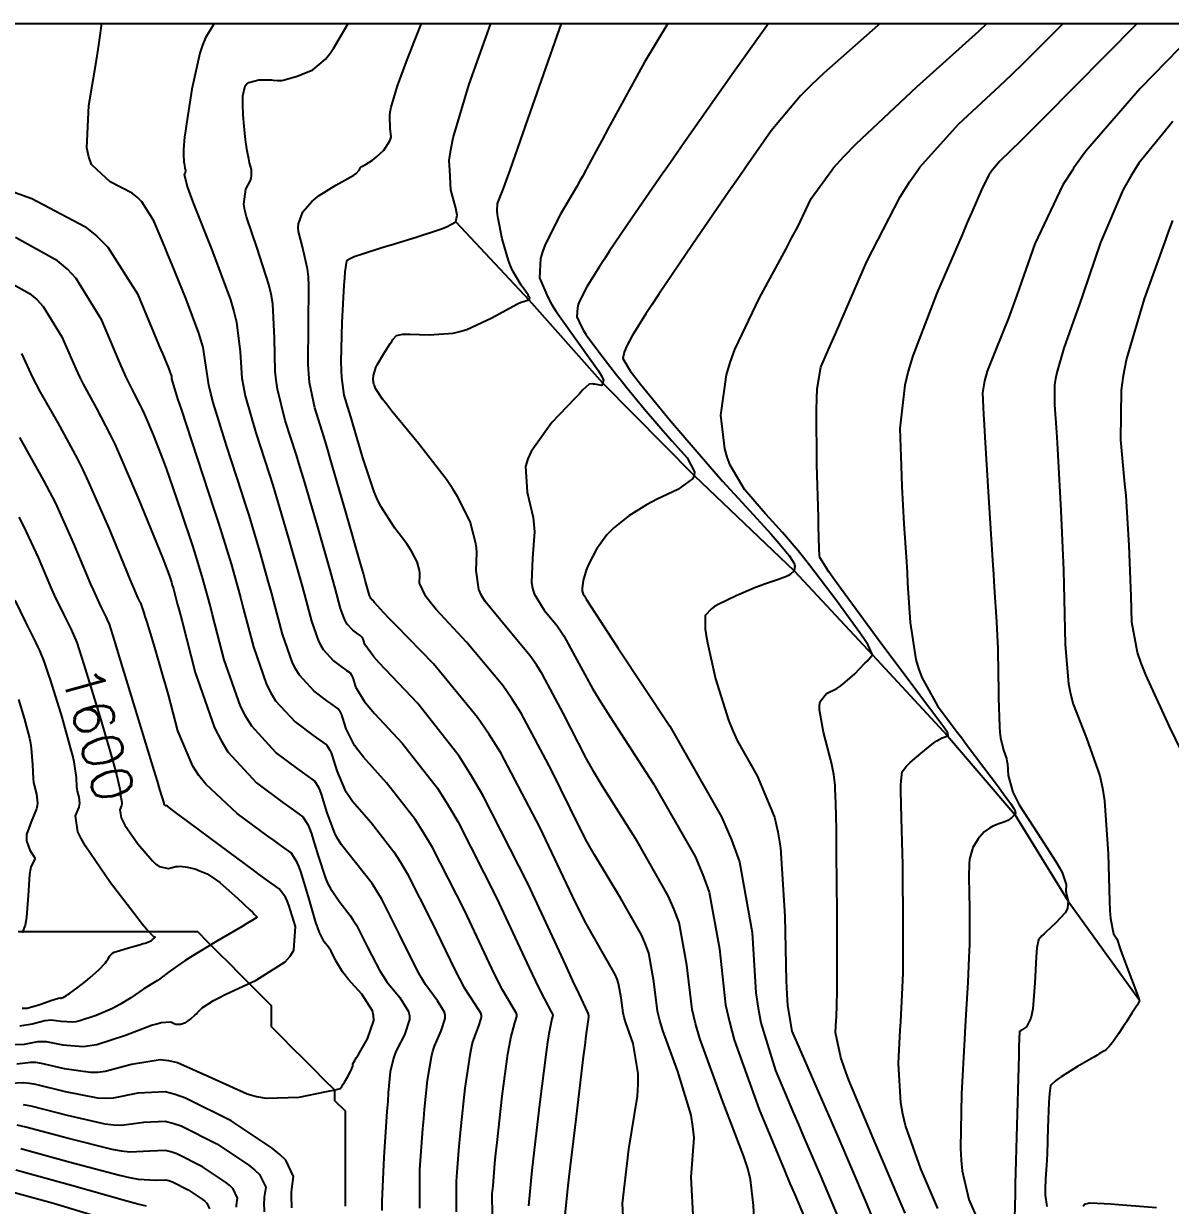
# Model space of a CAD drawing. Header units: metres. Extents: x 837117 to 838479, y 1189012 to 1191015.
# Drawn here: x 837686.6 to 837795.2, y 1190901.9 to 1191013.9 of the extents above; entities that cross this region are included whole.
import ezdxf

# ---------------------------------------------------------------- set-up
doc = ezdxf.new("R2010")
doc.units = ezdxf.units.M
doc.header["$LTSCALE"] = 0.3
for name, color, linetype in [('COTAS 10', 1, 'Continuous'), ('COTAS INT', 252, 'Continuous'), ('DRENAJE', 5, 'Continuous'), ('MARCO IMP', 130, 'Continuous')]:
    doc.layers.add(name, color=color, linetype=linetype)
doc.styles.get("Standard").update_dxf_attribs({"font": 'simplex.shx'})

msp = doc.modelspace()

# ---------------------------------------------------------------- linework, layer by layer
at = {"layer": 'COTAS 10'}
for points in [[(837750.04, 1190900.44), (837749.8, 1190904.61), (837750.08, 1190908.34), (837749.98, 1190909.41), (837749.8, 1190910.5), (837748.54, 1190914.61), (837747.12, 1190918.49), (837746.85, 1190919.44), (837746.63, 1190920.33), (837746.28, 1190923.14), (837745.8, 1190925.84), (837745.49, 1190926.67), (837745.11, 1190927.55), (837743.14, 1190931.01), (837740.64, 1190935.13), (837739.93, 1190936.41), (837739.21, 1190937.76), (837736.57, 1190943.16), (837733.7, 1190948.55), (837732.84, 1190949.9), (837731.96, 1190951.18), (837728.53, 1190955.29), (837725.65, 1190958.39), (837725.11, 1190959.04), (837724.68, 1190959.61), (837724.07, 1190960.89), (837724.1, 1190961.62), (837724.08, 1190961.84), (837724.05, 1190962.06), (837723.83, 1190962.9), (837723.32, 1190963.92), (837723.1, 1190964.25), (837722.86, 1190964.61), (837721.72, 1190966.08), (837720.43, 1190968.09), (837720.1, 1190968.78), (837719.78, 1190969.54), (837718.68, 1190972.76), (837717.78, 1190975.86), (837717.58, 1190976.54), (837717.4, 1190977.15), (837716.92, 1190978.68), (837716.69, 1190980.36), (837716.66, 1190981.06), (837716.65, 1190981.86), (837716.75, 1190985.56), (837716.94, 1190989.11), (837716.99, 1190989.8), (837717.03, 1190990.37), (837717.18, 1190991.4), (837717.51, 1190991.64), (837717.67, 1190991.72), (837717.87, 1190991.8), (837718.84, 1190992.14), (837720.31, 1190992.6), (837720.82, 1190992.76), (837721.37, 1190992.93), (837723.74, 1190993.66), (837725.95, 1190994.38), (837726.39, 1190994.54), (837726.76, 1190994.69), (837727.52, 1190995.09), (837727.62, 1190995.74), (837727.58, 1190996.05), (837727.51, 1190996.4), (837727.03, 1190998.12), (837726.93, 1191000), (837726.88, 1191000.9), (837727.03, 1191001.93), (837727.25, 1191003.06), (837728.74, 1191008.05), (837730.5, 1191013.01), (837730.82, 1191013.87)], [(837770.07, 1190901.21), (837769.51, 1190902.54), (837767.04, 1190908.3), (837764.76, 1190913.79), (837764.33, 1190914.95), (837763.99, 1190915.96), (837763.49, 1190918.3), (837763.55, 1190919.48), (837763.57, 1190919.75), (837763.58, 1190920), (837763.62, 1190920.7), (837763.64, 1190922.42), (837763.65, 1190923.31), (837763.65, 1190924.38), (837763.63, 1190929.72), (837763.59, 1190935.27), (837763.58, 1190936.46), (837763.57, 1190937.51), (837763.52, 1190940.04), (837763.45, 1190941.4), (837763.44, 1190941.71), (837763.42, 1190941.99), (837763.34, 1190942.74), (837763.14, 1190943.7), (837763.04, 1190944.1), (837762.92, 1190944.57), (837762.34, 1190946.75), (837761.96, 1190948.88), (837761.96, 1190949.32), (837762.02, 1190949.68), (837762.62, 1190950.43), (837763.6, 1190950.89), (837763.88, 1190951.08), (837764.18, 1190951.3), (837765.3, 1190952.3), (837766.27, 1190953.29), (837766.47, 1190953.5), (837766.64, 1190953.68), (837766.99, 1190954.1), (837766.55, 1190955.05), (837766.22, 1190955.55), (837765.8, 1190956.17), (837763.54, 1190959.27), (837761.03, 1190962.57), (837760.45, 1190963.3), (837759.93, 1190963.95), (837758.47, 1190965.66), (837757.23, 1190967.02), (837756.85, 1190967.45), (837756.45, 1190967.91), (837754.87, 1190969.76), (837753.49, 1190972.06), (837753.22, 1190972.8), (837753, 1190973.59), (837752.62, 1190976.78), (837753.14, 1190980.6), (837753.49, 1190981.78), (837753.93, 1190983.02), (837756.27, 1190987.91), (837758.8, 1190992.53), (837759.36, 1190993.6), (837759.87, 1190994.57), (837761.18, 1190997.3), (837763.13, 1191000), (837763.28, 1191000.21), (837764.28, 1191001.29), (837765.45, 1191002.5), (837771.18, 1191007.88), (837777.06, 1191013.17), (837777.82, 1191013.87)], [(837682.71, 1190998.96), (837687.33, 1190997.3), (837692.36, 1190994.67), (837693.5, 1190993.74), (837694.53, 1190992.71), (837697.33, 1190988.29), (837699.06, 1190984.16), (837699.41, 1190983.33), (837699.7, 1190982.62), (837700.3, 1190981.19), (837700.48, 1190980.7), (837700.52, 1190980.58), (837700.55, 1190980.49), (837700.58, 1190980.23), (837700.95, 1190978.97), (837701.18, 1190978.24), (837701.47, 1190977.34), (837703, 1190972.72), (837704.65, 1190967.71), (837705.02, 1190966.57), (837705.34, 1190965.54), (837706.21, 1190962.72), (837706.9, 1190960.21), (837707.12, 1190959.39), (837707.36, 1190958.5), (837708.32, 1190954.83), (837709.57, 1190951.28), (837709.98, 1190950.48), (837710.42, 1190949.74), (837712.27, 1190947.74), (837713.97, 1190946.49), (837714.32, 1190946.23), (837714.61, 1190946.01), (837715.25, 1190945.55), (837715.58, 1190945.06), (837715.68, 1190944.81), (837715.79, 1190944.52), (837716.22, 1190943.1), (837717, 1190941.31), (837717.33, 1190940.78), (837717.71, 1190940.24), (837719.47, 1190938.19), (837721.63, 1190935.44), (837722.25, 1190934.46), (837722.89, 1190933.38), (837725.27, 1190928.71), (837727.38, 1190924.3), (837727.85, 1190923.39), (837728.27, 1190922.62), (837729.35, 1190920.97), (837729.85, 1190920.18), (837729.9, 1190919.96), (837729.91, 1190919.72), (837729.62, 1190918.85), (837729.1, 1190917.42), (837728.96, 1190916.83), (837728.83, 1190916.16), (837728.37, 1190913.05), (837727.98, 1190909.47), (837727.88, 1190908.5), (837727.8, 1190907.55), (837727.6, 1190905.08), (837727.54, 1190904.19), (837727.54, 1190901.32)], [(837797.36, 1190942.7), (837795.12, 1190947.31), (837792.88, 1190952.18), (837792.45, 1190953.29), (837792.1, 1190954.31), (837791.55, 1190957.17), (837791.5, 1190959.64), (837791.48, 1190960.41), (837791.45, 1190961.22), (837791.31, 1190964.45), (837791.09, 1190968.11), (837791.01, 1190969.18), (837790.91, 1190970.27), (837790.51, 1190974.45), (837790.58, 1190979.14), (837790.78, 1190980.56), (837791.07, 1190982.04), (837792.77, 1190987.8), (837794.67, 1190993.05), (837795.08, 1190994.21), (837795.45, 1190995.22)], [(837686.09, 1190967.13), (837686.57, 1190966.2), (837687.93, 1190963.29), (837688.94, 1190960.9), (837689.2, 1190960.31), (837689.46, 1190959.74), (837690.32, 1190957.95), (837690.8, 1190956.98), (837691.01, 1190956.55), (837691.15, 1190956.25), (837691.28, 1190955.97), (837691.59, 1190955.25), (837692.04, 1190953.86), (837692.25, 1190953.17), (837692.51, 1190952.35), (837693.76, 1190948.25), (837694.98, 1190944.15), (837695.21, 1190943.32), (837695.4, 1190942.63), (837695.7, 1190941.25), (837695.72, 1190940.8), (837695.74, 1190940.7), (837695.75, 1190940.59), (837695.83, 1190940.3), (837695.86, 1190940.02), (837695.85, 1190939.93), (837695.83, 1190939.82), (837695.66, 1190939.41), (837695.78, 1190938.64), (837695.94, 1190938.32), (837696.15, 1190937.94), (837697.36, 1190936.18), (837698.75, 1190934.56), (837699.08, 1190934.27), (837699.39, 1190934.05), (837700.27, 1190933.85), (837700.99, 1190934.03), (837701.18, 1190934.05), (837701.38, 1190934.06), (837702.07, 1190933.99), (837702.77, 1190933.81), (837702.97, 1190933.74), (837703.17, 1190933.66), (837703.93, 1190933.33), (837704.84, 1190932.75), (837705.14, 1190932.52), (837705.46, 1190932.25), (837706.81, 1190931.05), (837708, 1190929.92), (837708.23, 1190929.7), (837708.41, 1190929.53), (837708.69, 1190929.25), (837708.67, 1190929.24), (837708.67, 1190929.23), (837708.66, 1190929.23), (837708.65, 1190929.21), (837708.07, 1190928.85), (837707.7, 1190928.63), (837707.25, 1190928.36), (837704.87, 1190926.95), (837702.37, 1190925.44), (837701.83, 1190925.1), (837701.36, 1190924.8), (837700.25, 1190924), (837699.6, 1190923.49), (837699.42, 1190923.36), (837699.24, 1190923.24), (837698.61, 1190922.85), (837697.94, 1190922.45), (837697.74, 1190922.32), (837697.53, 1190922.18), (837696.71, 1190921.61), (837695.67, 1190920.97), (837695.33, 1190920.78), (837694.96, 1190920.6), (837693.42, 1190919.92), (837691.88, 1190919.42), (837691.51, 1190919.34), (837691.17, 1190919.3), (837690.12, 1190919.36), (837689.16, 1190919.48), (837688.87, 1190919.46), (837688.56, 1190919.42), (837687.36, 1190919.09), (837686.19, 1190918.91)], [(837706.72, 1190901.77), (837706.73, 1190901.95), (837706.83, 1190902.63), (837706.41, 1190903.5), (837706.09, 1190903.81), (837705.69, 1190904.14), (837703.51, 1190905.59), (837701.07, 1190906.81), (837700.51, 1190907.01), (837699.99, 1190907.14), (837698.51, 1190907.08), (837696.62, 1190906.97), (837695.84, 1190907.07), (837694.95, 1190907.23), (837690.81, 1190908.26), (837686.77, 1190909.34), (837685.94, 1190909.53)], [(837786.94, 1190901.88), (837787, 1190901.97), (837787.09, 1190902.04), (837787.58, 1190902.18), (837788.94, 1190902.13), (837789.57, 1190902.09), (837790.31, 1190902.03), (837793.9, 1190901.74)]]:
    msp.add_lwpolyline(points, dxfattribs=at)
at = {"layer": 'COTAS INT'}
for points in [[(837730.97, 1190900.96), (837730.96, 1190903.04), (837731.03, 1190903.8), (837731.2, 1190905.91), (837731.3, 1190906.87), (837731.41, 1190907.91), (837731.91, 1190912.28), (837732.45, 1190916.3), (837732.58, 1190917.12), (837732.71, 1190917.81), (837733.11, 1190919.24), (837733.3, 1190919.82), (837733.29, 1190919.97), (837733.26, 1190920.12), (837732.93, 1190920.65), (837731.92, 1190922.37), (837731.46, 1190923.28), (837730.92, 1190924.38), (837728.32, 1190929.89), (837725.29, 1190935.84), (837724.48, 1190937.21), (837723.69, 1190938.45), (837720.95, 1190941.95), (837718.75, 1190944.39), (837718.3, 1190944.97), (837717.91, 1190945.5), (837717.11, 1190947.09), (837716.78, 1190948.17), (837716.7, 1190948.4), (837716.62, 1190948.58), (837716.37, 1190948.96), (837715.89, 1190949.31), (837715.66, 1190949.48), (837715.39, 1190949.67), (837714.09, 1190950.63), (837712.68, 1190952.16), (837712.34, 1190952.72), (837712.03, 1190953.34), (837711.08, 1190956.05), (837710.26, 1190959.14), (837710.03, 1190959.99), (837709.8, 1190960.84), (837708.94, 1190963.91), (837707.92, 1190967.3), (837707.59, 1190968.36), (837707.24, 1190969.47), (837705.79, 1190973.91), (837704.52, 1190977.98), (837704.28, 1190978.85), (837704.09, 1190979.63), (837703.83, 1190981.51), (837703.57, 1190983.2), (837703.39, 1190983.84), (837703.17, 1190984.56), (837701.95, 1190987.79), (837700.55, 1190991.19), (837700.21, 1190992.02), (837699.89, 1190992.79), (837698.9, 1190995.18), (837697.74, 1190997), (837697.32, 1190997.42), (837696.84, 1190997.81), (837694.75, 1190998.9), (837693.56, 1191000), (837692.98, 1191000.53), (837692.72, 1191001.26), (837692.55, 1191002.1), (837692.74, 1191006.13), (837693.45, 1191010.41), (837693.61, 1191011.41), (837693.75, 1191012.32), (837693.97, 1191013.87)], [(837704.6, 1191013.87), (837703.78, 1191012.53), (837703.51, 1191011.83), (837703.26, 1191011.06), (837702.5, 1191007.65), (837701.99, 1191004.39), (837701.89, 1191003.73), (837701.81, 1191003.16), (837701.69, 1191001.96), (837701.69, 1191001.48), (837701.7, 1191001.37), (837701.7, 1191001.26), (837701.72, 1191000.96), (837701.74, 1191000.73), (837701.75, 1191000.67), (837701.76, 1191000.61), (837701.79, 1191000.42), (837701.82, 1191000.25), (837701.83, 1191000.2), (837701.84, 1191000.16), (837701.88, 1191000.02), (837701.88, 1191000), (837701.88, 1190999.87), (837701.87, 1190999.82), (837701.86, 1190999.77), (837701.76, 1190999.58), (837702.08, 1190998.36), (837702.33, 1190997.66), (837702.65, 1190996.81), (837704.39, 1190992.45), (837706.14, 1190987.7), (837706.47, 1190986.6), (837706.72, 1190985.6), (837707.07, 1190982.79), (837707.24, 1190980.28), (837707.38, 1190979.47), (837707.56, 1190978.61), (837708.57, 1190975.1), (837709.82, 1190971.23), (837710.16, 1190970.15), (837710.49, 1190969.07), (837711.66, 1190965.1), (837712.69, 1190961.47), (837712.94, 1190960.59), (837713.16, 1190959.77), (837713.83, 1190957.27), (837714.49, 1190955.39), (837714.71, 1190954.97), (837714.94, 1190954.58), (837715.92, 1190953.52), (837716.81, 1190952.86), (837717, 1190952.73), (837717.16, 1190952.61), (837717.49, 1190952.37), (837717.66, 1190952.1), (837717.72, 1190951.98), (837717.78, 1190951.82), (837718, 1190951.07), (837718.83, 1190949.7), (837719.26, 1190949.16), (837719.79, 1190948.54), (837722.43, 1190945.71), (837725.76, 1190941.47), (837726.72, 1190939.95), (837727.69, 1190938.29), (837731.37, 1190931.07), (837734.46, 1190924.45), (837735.07, 1190923.17), (837735.57, 1190922.12), (837736.51, 1190920.32), (837736.67, 1190920.06), (837736.69, 1190919.99), (837736.69, 1190919.91), (837736.6, 1190919.62), (837736.31, 1190918.2), (837736.2, 1190917.41), (837736.06, 1190916.44), (837735.45, 1190911.51), (837734.84, 1190906.35), (837734.72, 1190905.24), (837734.61, 1190904.26), (837734.39, 1190901.89)], [(837737.82, 1190900.73), (837738.02, 1190902.56), (837738.12, 1190903.5), (837738.26, 1190904.64), (837738.94, 1190910.35), (837739.62, 1190916), (837739.75, 1190917.1), (837739.86, 1190918), (837740.07, 1190919.55), (837740.1, 1190919.76), (837740.11, 1190919.8), (837740.11, 1190919.84), (837740.11, 1190919.93), (837740.09, 1190919.98), (837740.08, 1190919.99), (837740.08, 1190920), (837740.08, 1190920.04), (837740.07, 1190920.07), (837740.07, 1190920.08), (837740.06, 1190920.09), (837740.04, 1190920.14), (837739.15, 1190922.04), (837738.6, 1190923.22), (837737.92, 1190924.69), (837734.37, 1190932.36), (837730.08, 1190940.78), (837728.94, 1190942.73), (837727.81, 1190944.5), (837723.9, 1190949.48), (837720.83, 1190952.69), (837720.23, 1190953.34), (837719.74, 1190953.9), (837718.89, 1190955.06), (837718.77, 1190955.47), (837718.74, 1190955.56), (837718.71, 1190955.63), (837718.61, 1190955.77), (837718.43, 1190955.91), (837718.34, 1190955.97), (837718.24, 1190956.05), (837717.74, 1190956.41), (837717.2, 1190957), (837717.07, 1190957.21), (837716.95, 1190957.45), (837716.58, 1190958.49), (837716.06, 1190960.41), (837715.84, 1190961.2), (837715.59, 1190962.1), (837714.39, 1190966.29), (837713.07, 1190970.83), (837712.73, 1190971.94), (837712.41, 1190973), (837711.35, 1190976.29), (837710.61, 1190979.25), (837710.48, 1190980.09), (837710.38, 1190980.94), (837710.31, 1190984.07), (837710.16, 1190987.32), (837710, 1190988.24), (837709.8, 1190989.17), (837708.69, 1190992.59), (837707.66, 1190995.56), (837707.51, 1190996.21), (837707.43, 1190996.77), (837707.62, 1190998.18), (837708.05, 1190999.02), (837708.12, 1190999.23), (837708.16, 1190999.43), (837708.13, 1191000), (837708.13, 1191000.07), (837707.96, 1191000.69), (837707.92, 1191000.87), (837707.88, 1191001.07), (837707.74, 1191001.81), (837707.62, 1191002.65), (837707.59, 1191002.9), (837707.56, 1191003.16), (837707.45, 1191004.16), (837707.36, 1191005.24), (837707.35, 1191005.55), (837707.33, 1191005.86), (837707.31, 1191007.02), (837707.55, 1191007.98), (837707.69, 1191008.16), (837707.88, 1191008.31), (837708.83, 1191008.55), (837709.83, 1191008.55), (837710.03, 1191008.54), (837710.21, 1191008.53), (837710.62, 1191008.49), (837710.92, 1191008.48), (837711.03, 1191008.49), (837711.16, 1191008.51), (837711.73, 1191008.66), (837712.48, 1191008.9), (837712.71, 1191008.99), (837712.96, 1191009.08), (837713.96, 1191009.49), (837715.17, 1191010.5), (837715.54, 1191010.97), (837715.93, 1191011.52), (837717.29, 1191013.87)], [(837743.37, 1190900.9), (837743.31, 1190902.13), (837743.91, 1190907.27), (837744.71, 1190912.27), (837744.79, 1190913.41), (837744.8, 1190914.44), (837744.32, 1190917.27), (837743.6, 1190919.23), (837743.47, 1190919.72), (837743.36, 1190920.17), (837743.18, 1190921.59), (837742.93, 1190922.96), (837742.78, 1190923.38), (837742.59, 1190923.82), (837741.59, 1190925.57), (837739.89, 1190928.58), (837739.26, 1190929.82), (837738.57, 1190931.23), (837735.47, 1190937.76), (837731.76, 1190944.8), (837730.68, 1190946.53), (837729.57, 1190948.16), (837725.38, 1190953.24), (837721.87, 1190956.83), (837721.2, 1190957.53), (837720.66, 1190958.09), (837719.79, 1190959.04), (837719.76, 1190959.12), (837719.76, 1190959.14), (837719.75, 1190959.15), (837719.73, 1190959.18), (837719.7, 1190959.21), (837719.68, 1190959.22), (837719.66, 1190959.24), (837719.56, 1190959.31), (837719.46, 1190959.42), (837719.43, 1190959.46), (837719.41, 1190959.51), (837719.34, 1190959.71), (837718.96, 1190961.04), (837718.75, 1190961.8), (837718.48, 1190962.73), (837717.12, 1190967.49), (837715.64, 1190972.59), (837715.3, 1190973.73), (837715, 1190974.76), (837714.14, 1190977.49), (837713.65, 1190979.89), (837713.57, 1190980.71), (837713.52, 1190981.6), (837713.56, 1190985.36), (837713.59, 1190989.04), (837713.54, 1190989.88), (837713.46, 1190990.64), (837712.99, 1190992.73), (837712.59, 1190994.19), (837712.58, 1190994.56), (837712.6, 1190994.91), (837713, 1190996.04), (837713.88, 1190997.05), (837714.2, 1190997.32), (837714.56, 1190997.59), (837716.13, 1190998.56), (837717.57, 1190999.36), (837717.84, 1190999.53), (837718.05, 1190999.68), (837718.36, 1191000), (837718.38, 1191000.01), (837718.45, 1191000.22), (837718.51, 1191000.28), (837718.59, 1191000.34), (837719.02, 1191000.57), (837719.6, 1191000.93), (837719.78, 1191001.06), (837719.96, 1191001.21), (837720.68, 1191001.9), (837721.23, 1191002.7), (837721.32, 1191002.93), (837721.37, 1191003.15), (837721.3, 1191003.98), (837721.24, 1191005.1), (837721.3, 1191005.51), (837721.39, 1191005.97), (837721.99, 1191007.98), (837722.93, 1191010.53), (837723.23, 1191011.32), (837723.56, 1191012.15), (837724.25, 1191013.87)], [(837755.8, 1190900.19), (837755.7, 1190901.94), (837755.44, 1190904.4), (837755.17, 1190905.42), (837754.81, 1190906.57), (837752.75, 1190911.94), (837750.64, 1190917.74), (837750.23, 1190919.16), (837749.91, 1190920.5), (837749.38, 1190924.69), (837748.66, 1190928.72), (837748.2, 1190929.97), (837747.64, 1190931.27), (837744.69, 1190936.45), (837741.38, 1190941.67), (837740.59, 1190943.01), (837739.85, 1190944.3), (837737.67, 1190948.56), (837735.72, 1190952.22), (837735.14, 1190953.14), (837734.53, 1190954.01), (837732.2, 1190956.8), (837730.29, 1190959.13), (837729.94, 1190959.72), (837729.68, 1190960.27), (837729.42, 1190962.06), (837729.5, 1190963.76), (837729.45, 1190964.26), (837729.38, 1190964.77), (837728.86, 1190966.72), (837727.68, 1190969.08), (837727.19, 1190969.85), (837726.63, 1190970.68), (837723.98, 1190974.09), (837721.45, 1190977.17), (837720.96, 1190977.79), (837720.56, 1190978.3), (837719.88, 1190979.31), (837719.79, 1190979.61), (837719.77, 1190979.67), (837719.75, 1190979.73), (837719.71, 1190979.88), (837719.69, 1190980.03), (837719.68, 1190980.1), (837719.68, 1190980.18), (837719.69, 1190980.53), (837719.85, 1190981.09), (837719.94, 1190981.3), (837720.06, 1190981.54), (837720.66, 1190982.58), (837721.29, 1190983.57), (837721.43, 1190983.78), (837721.55, 1190983.95), (837721.87, 1190984.33), (837722.48, 1190984.45), (837722.79, 1190984.46), (837723.16, 1190984.47), (837724.98, 1190984.39), (837727.25, 1190984.56), (837727.89, 1190984.71), (837728.54, 1190984.91), (837730.93, 1190986), (837732.95, 1190987.11), (837733.36, 1190987.32), (837733.71, 1190987.48), (837734.43, 1190987.7), (837734.51, 1190987.88), (837734.44, 1190988.01), (837734.35, 1190988.18), (837733.7, 1190989.1), (837732.88, 1190990.48), (837732.68, 1190990.94), (837732.49, 1190991.43), (837731.9, 1190993.5), (837731.52, 1190995.41), (837731.46, 1190995.8), (837731.42, 1190996.13), (837731.46, 1190996.82), (837732.02, 1190998.25), (837732.31, 1190999.04), (837732.65, 1191000), (837732.65, 1191000), (837734.37, 1191004.89), (837736.25, 1191010.27), (837736.69, 1191011.54), (837737.1, 1191012.72), (837737.51, 1191013.87)], [(837747.59, 1191013.87), (837745.38, 1191010.21), (837741.98, 1191004), (837741.33, 1191002.8), (837740.8, 1191001.83), (837739.92, 1191000.18), (837739.82, 1191000), (837739.5, 1190999.4), (837739.25, 1190998.98), (837738.96, 1190998.46), (837737.42, 1190995.83), (837735.96, 1190992.94), (837735.71, 1190992.26), (837735.53, 1190991.64), (837735.44, 1190989.81), (837736.21, 1190987.96), (837736.57, 1190987.31), (837737.01, 1190986.62), (837739.12, 1190983.64), (837741.01, 1190980.99), (837741.31, 1190980.5), (837741.5, 1190980.11), (837741.35, 1190979.59), (837740.68, 1190979.71), (837740.54, 1190979.73), (837740.42, 1190979.74), (837740.15, 1190979.73), (837739.52, 1190979.14), (837739.18, 1190978.78), (837738.75, 1190978.35), (837736.6, 1190976.08), (837734.63, 1190973.36), (837734.32, 1190972.64), (837734.12, 1190971.93), (837734.26, 1190969.48), (837734.84, 1190967.09), (837734.91, 1190966.42), (837734.95, 1190965.74), (837734.77, 1190963.24), (837734.68, 1190960.94), (837734.78, 1190960.39), (837734.92, 1190959.87), (837735.88, 1190958.31), (837737.11, 1190956.83), (837737.43, 1190956.37), (837737.74, 1190955.89), (837738.77, 1190953.95), (837740.5, 1190950.83), (837741.25, 1190949.6), (837742.12, 1190948.22), (837746.23, 1190941.88), (837750.17, 1190935), (837750.92, 1190933.26), (837751.52, 1190931.61), (837752.48, 1190926.24), (837753.07, 1190920.93), (837753.43, 1190919.31), (837753.89, 1190917.63), (837756.25, 1190911.01), (837758.68, 1190905.19), (837759.17, 1190904.01), (837759.59, 1190903.02), (837760.44, 1190901.01)], [(837757.13, 1191013.87), (837753.66, 1191009.02), (837749.18, 1191002.64), (837748.12, 1191001.12), (837747.34, 1191000), (837747.13, 1190999.7), (837744.19, 1190995.45), (837742.04, 1190992.28), (837741.56, 1190991.54), (837741.12, 1190990.87), (837739.92, 1190988.94), (837739.22, 1190987.58), (837739.11, 1190987.26), (837739.02, 1190986.96), (837738.97, 1190986.11), (837739.4, 1190985.16), (837739.61, 1190984.81), (837739.87, 1190984.41), (837741.14, 1190982.65), (837742.73, 1190980.61), (837743.19, 1190980.04), (837743.66, 1190979.46), (837745.4, 1190977.35), (837747.12, 1190975.34), (837747.56, 1190974.84), (837747.99, 1190974.35), (837749.44, 1190972.76), (837750.13, 1190971.42), (837750.08, 1190971.08), (837749.93, 1190970.76), (837748.54, 1190969.75), (837746.57, 1190968.82), (837746.06, 1190968.55), (837745.57, 1190968.28), (837743.91, 1190967.25), (837742.49, 1190966.12), (837742.15, 1190965.79), (837741.83, 1190965.44), (837740.84, 1190964.08), (837740.13, 1190962.76), (837739.98, 1190962.43), (837739.86, 1190962.12), (837739.57, 1190961.13), (837739.48, 1190960.39), (837739.47, 1190960.24), (837739.48, 1190960.11), (837739.56, 1190959.82), (837739.69, 1190959.66), (837739.72, 1190959.61), (837739.76, 1190959.56), (837739.87, 1190959.35), (837741.15, 1190957.37), (837741.91, 1190956.2), (837742.86, 1190954.76), (837747.79, 1190947.32), (837752.69, 1190938.73), (837753.63, 1190936.56), (837754.38, 1190934.49), (837755.59, 1190927.78), (837755.94, 1190922.07), (837756.15, 1190920.63), (837756.42, 1190919.24), (837757.8, 1190914.73), (837759.51, 1190910.69), (837759.97, 1190909.59), (837760.43, 1190908.52), (837762.07, 1190904.73), (837763.69, 1190900.85)], [(837767.67, 1191013.87), (837767.48, 1191013.71), (837762.37, 1191009.19), (837761.22, 1191008.07), (837760.18, 1191007.02), (837757.39, 1191003.71), (837755, 1191000.29), (837754.8, 1191000), (837754.22, 1190999.16), (837753.38, 1190997.96), (837749.93, 1190992.94), (837746.74, 1190988.25), (837746.07, 1190987.25), (837745.5, 1190986.38), (837744.2, 1190984.3), (837743.65, 1190983.23), (837743.55, 1190982.98), (837743.46, 1190982.76), (837743.34, 1190982.17), (837744.03, 1190980.99), (837744.47, 1190980.41), (837745.01, 1190979.71), (837747.86, 1190976.26), (837751.16, 1190972.4), (837751.99, 1190971.45), (837752.78, 1190970.55), (837755.35, 1190967.72), (837757.35, 1190965.55), (837757.78, 1190965.07), (837758.16, 1190964.64), (837759.1, 1190963.51), (837759.53, 1190962.8), (837759.6, 1190962.63), (837759.64, 1190962.48), (837759.58, 1190962.03), (837759.2, 1190961.68), (837759.04, 1190961.59), (837758.85, 1190961.5), (837757.99, 1190961.19), (837756.76, 1190960.79), (837756.35, 1190960.63), (837755.91, 1190960.46), (837754.07, 1190959.69), (837752.38, 1190958.86), (837752.03, 1190958.65), (837751.74, 1190958.45), (837751.14, 1190957.8), (837751.13, 1190956.51), (837751.22, 1190955.92), (837751.35, 1190955.21), (837752.12, 1190951.8), (837753.35, 1190947.9), (837753.76, 1190946.89), (837754.2, 1190945.91), (837756.05, 1190942.62), (837757.7, 1190938.7), (837758.02, 1190937.32), (837758.28, 1190935.82), (837758.69, 1190929.33), (837758.8, 1190923.22), (837758.87, 1190921.95), (837758.95, 1190920.86), (837759.36, 1190918.45), (837760.33, 1190916.19), (837760.76, 1190915.18), (837761.27, 1190914.02), (837763.71, 1190908.45), (837766.29, 1190902.41), (837766.89, 1190900.94)], [(837773.19, 1190901.65), (837771.58, 1190905.39), (837770.13, 1190909.5), (837769.87, 1190910.59), (837769.67, 1190911.66), (837769.46, 1190915.39), (837769.62, 1190918.58), (837769.66, 1190919.32), (837769.7, 1190920), (837769.81, 1190921.9), (837769.88, 1190923.92), (837769.9, 1190924.68), (837769.91, 1190925.51), (837769.91, 1190929.21), (837769.87, 1190933.23), (837769.85, 1190934.26), (837769.83, 1190935.27), (837769.74, 1190938.61), (837769.68, 1190941.19), (837769.68, 1190941.71), (837769.69, 1190942.14), (837769.8, 1190943.02), (837770.18, 1190943.5), (837770.35, 1190943.68), (837770.57, 1190943.88), (837771.59, 1190944.78), (837772.64, 1190945.63), (837772.88, 1190945.8), (837773.08, 1190945.94), (837773.6, 1190946.23), (837773.89, 1190946.32), (837773.95, 1190946.35), (837774.01, 1190946.37), (837774.15, 1190946.45), (837774.12, 1190946.64), (837774.08, 1190946.72), (837774.02, 1190946.83), (837773.65, 1190947.35), (837772.43, 1190948.99), (837771.82, 1190949.8), (837771.1, 1190950.76), (837767.53, 1190955.55), (837764.05, 1190960.27), (837763.39, 1190961.2), (837762.85, 1190961.95), (837761.99, 1190963.3), (837761.98, 1190963.56), (837761.97, 1190963.63), (837761.97, 1190963.7), (837761.95, 1190963.95), (837761.91, 1190965.36), (837761.88, 1190966.15), (837761.86, 1190967.13), (837761.72, 1190972.13), (837761.68, 1190977.29), (837761.71, 1190978.37), (837761.76, 1190979.29), (837762.09, 1190981.33), (837763.03, 1190983.5), (837763.47, 1190984.5), (837763.98, 1190985.67), (837766.46, 1190991.33), (837769.6, 1190997.46), (837770.53, 1190998.92), (837771.28, 1191000), (837771.48, 1191000.28), (837775.13, 1191004.36), (837779.05, 1191007.97), (837780.17, 1191009.03), (837781.31, 1191010.13), (837785.07, 1191013.87)], [(837792.08, 1191013.87), (837789.03, 1191010.83), (837783.2, 1191004.93), (837782.03, 1191003.74), (837781.04, 1191002.76), (837779.07, 1191000.83), (837778.38, 1191000.05), (837778.34, 1191000), (837778.2, 1190999.79), (837778.02, 1190999.52), (837777.42, 1190998.35), (837776.41, 1190996.03), (837775.97, 1190995.03), (837775.47, 1190993.86), (837773.07, 1190988.35), (837770.81, 1190982.4), (837770.38, 1190980.97), (837770.05, 1190979.62), (837769.57, 1190975.51), (837769.69, 1190971.99), (837769.73, 1190971.01), (837769.77, 1190970.03), (837769.97, 1190966.49), (837770.2, 1190962.9), (837770.26, 1190961.9), (837770.32, 1190960.88), (837770.55, 1190957.16), (837771.09, 1190953.66), (837771.35, 1190952.79), (837771.65, 1190951.95), (837773.15, 1190949.26), (837774.93, 1190946.89), (837775.41, 1190946.25), (837775.88, 1190945.61), (837777.54, 1190943.41), (837778.92, 1190941.57), (837779.21, 1190941.17), (837779.47, 1190940.82), (837780.09, 1190939.97), (837780.38, 1190939.52), (837780.44, 1190939.42), (837780.48, 1190939.34), (837780.54, 1190939.13), (837780.48, 1190938.97), (837780.44, 1190938.92), (837780.39, 1190938.87), (837780.15, 1190938.64), (837779.8, 1190938.4), (837779.67, 1190938.34), (837779.54, 1190938.28), (837778.97, 1190938.08), (837778.38, 1190937.85), (837778.22, 1190937.77), (837778.07, 1190937.68), (837777.57, 1190937.31), (837777.13, 1190936.83), (837777.01, 1190936.67), (837776.9, 1190936.51), (837776.51, 1190935.83), (837776.23, 1190934.95), (837776.18, 1190934.66), (837776.14, 1190934.35), (837776.11, 1190933.04), (837776.15, 1190931.5), (837776.16, 1190931.03), (837776.17, 1190930.55), (837776.19, 1190928.69), (837776.17, 1190926.64), (837776.15, 1190926.04), (837776.13, 1190925.43), (837776.01, 1190923.09), (837775.82, 1190919.99), (837775.76, 1190918.9), (837775.7, 1190917.69), (837775.42, 1190912.49), (837775.34, 1190907.37), (837775.4, 1190906.23), (837775.49, 1190905.2), (837776.12, 1190902.49), (837776.86, 1190900.76)], [(837797.27, 1191012.77), (837792.36, 1191007.74), (837787.19, 1191001.79), (837786.05, 1191000.19), (837785.93, 1191000), (837785.02, 1190998.6), (837782.37, 1190993.01), (837780.68, 1190988.15), (837780.26, 1190987.02), (837779.88, 1190985.98), (837778.69, 1190983.01), (837777.87, 1190980.95), (837777.72, 1190980.48), (837777.59, 1190980.05), (837777.41, 1190978.89), (837777.52, 1190976.84), (837777.57, 1190975.86), (837777.64, 1190974.71), (837777.99, 1190969.03), (837778.37, 1190963.05), (837778.46, 1190961.71), (837778.53, 1190960.49), (837778.74, 1190957.21), (837778.86, 1190954.64), (837778.88, 1190953.87), (837778.9, 1190953.08), (837778.94, 1190950.02), (837779.02, 1190947.3), (837779.07, 1190946.72), (837779.12, 1190946.22), (837779.4, 1190945.05), (837779.68, 1190944.27), (837779.73, 1190944.02), (837779.78, 1190943.75), (837779.85, 1190942.66), (837780.29, 1190941.09), (837780.56, 1190940.52), (837780.89, 1190939.89), (837782.64, 1190937.16), (837784.37, 1190934.52), (837784.69, 1190933.96), (837784.95, 1190933.48), (837785.33, 1190932.34), (837785.32, 1190931.7), (837785.34, 1190931.53), (837785.36, 1190931.36), (837785.53, 1190930.77), (837785.48, 1190930.1), (837785.38, 1190929.88), (837785.23, 1190929.65), (837784.35, 1190928.71), (837783.41, 1190927.83), (837783.22, 1190927.64), (837783.05, 1190927.48), (837782.71, 1190927.09), (837782.57, 1190926.33), (837782.53, 1190925.93), (837782.5, 1190925.44), (837782.37, 1190923.01), (837782.17, 1190920.57), (837782.09, 1190920.07), (837782, 1190919.66), (837781.59, 1190918.85), (837781.19, 1190918.6), (837781.11, 1190918.55), (837781.04, 1190918.51), (837780.92, 1190918.4), (837780.87, 1190917), (837780.84, 1190916.14), (837780.81, 1190915.07), (837780.67, 1190909.51), (837780.52, 1190903.95), (837780.5, 1190902.88), (837780.47, 1190902.01), (837780.43, 1190900.56)], [(837795.46, 1191004.61), (837792.24, 1191000.65), (837791.82, 1191000), (837791.47, 1190999.44), (837790.75, 1190998.16), (837788.59, 1190993.13), (837786.95, 1190988.32), (837786.56, 1190987.2), (837786.2, 1190986.16), (837785.12, 1190983.13), (837784.44, 1190980.82), (837784.33, 1190980.23), (837784.24, 1190979.66), (837784.22, 1190977.77), (837784.42, 1190975.18), (837784.49, 1190974.16), (837784.56, 1190973.01), (837784.83, 1190967.77), (837785.08, 1190962.12), (837785.12, 1190960.71), (837785.16, 1190959.36), (837785.24, 1190955.06), (837785.56, 1190951.35), (837785.76, 1190950.38), (837786, 1190949.42), (837787.26, 1190946.18), (837788.53, 1190942.62), (837788.78, 1190941.47), (837788.98, 1190940.25), (837789.33, 1190935.25), (837789.44, 1190930.76), (837789.49, 1190929.87), (837789.55, 1190929.12), (837789.83, 1190927.67), (837790.09, 1190927.27), (837790.14, 1190927.18), (837790.18, 1190927.11), (837790.24, 1190926.93), (837790.39, 1190926.43), (837790.49, 1190926.15), (837790.62, 1190925.8), (837791.28, 1190924.04), (837791.94, 1190922.3), (837792.06, 1190921.96), (837792.16, 1190921.69), (837792.29, 1190921.24), (837792.16, 1190921.06), (837792.09, 1190920.95), (837792.01, 1190920.82), (837791.57, 1190920.15), (837791.05, 1190919.34), (837790.92, 1190919.13), (837790.78, 1190918.92), (837790.31, 1190918.2), (837789.9, 1190917.59), (837789.8, 1190917.45), (837789.7, 1190917.33), (837789.41, 1190916.98), (837789.19, 1190916.76), (837789.13, 1190916.71), (837789.09, 1190916.67), (837788.96, 1190916.58), (837788.51, 1190916.32), (837788.27, 1190916.17), (837787.96, 1190915.99), (837786.42, 1190915.08), (837784.88, 1190914.13), (837784.57, 1190913.93), (837784.32, 1190913.75), (837783.86, 1190913.31), (837783.75, 1190912.53), (837783.72, 1190912.14), (837783.69, 1190911.67), (837783.61, 1190909.3), (837783.53, 1190906.81), (837783.51, 1190906.25), (837783.49, 1190905.76), (837783.39, 1190904.45), (837783.34, 1190903.49), (837783.34, 1190903.21), (837783.36, 1190902.92), (837783.5, 1190901.83)], [(837724.11, 1190901.68), (837724.1, 1190905.35), (837724.39, 1190909.2), (837724.46, 1190910.14), (837724.54, 1190911.03), (837724.83, 1190913.81), (837725.21, 1190916.01), (837725.34, 1190916.54), (837725.49, 1190917.02), (837726.13, 1190918.47), (837726.51, 1190919.63), (837726.5, 1190919.94), (837726.44, 1190920.25), (837725.77, 1190921.3), (837724.62, 1190922.87), (837724.24, 1190923.5), (837723.85, 1190924.22), (837722.21, 1190927.52), (837720.48, 1190930.93), (837720.02, 1190931.71), (837719.57, 1190932.43), (837718, 1190934.43), (837716.66, 1190936.09), (837716.36, 1190936.59), (837716.08, 1190937.11), (837715.33, 1190939.12), (837714.79, 1190940.88), (837714.66, 1190941.23), (837714.54, 1190941.53), (837714.13, 1190942.15), (837713.34, 1190942.71), (837712.98, 1190942.98), (837712.55, 1190943.3), (837710.45, 1190944.85), (837708.17, 1190947.32), (837707.62, 1190948.23), (837707.11, 1190949.23), (837705.57, 1190953.61), (837704.46, 1190957.87), (837704.22, 1190958.78), (837704.01, 1190959.58), (837703.48, 1190961.52), (837702.97, 1190963.18), (837702.77, 1190963.8), (837702.55, 1190964.5), (837701.52, 1190967.61), (837700.39, 1190970.91), (837700.1, 1190971.72), (837699.81, 1190972.5), (837698.86, 1190974.94), (837698.03, 1190976.86), (837697.83, 1190977.31), (837697.64, 1190977.71), (837697.04, 1190978.86), (837696.24, 1190980.46), (837695.92, 1190981.16), (837695.57, 1190981.96), (837693.95, 1190985.77), (837691.54, 1190989.72), (837690.7, 1190990.61), (837689.77, 1190991.42), (837685.77, 1190993.61)], [(837684.2, 1190989.91), (837687.12, 1190988.31), (837687.79, 1190987.73), (837688.41, 1190987.08), (837690.16, 1190984.2), (837691.49, 1190981.17), (837691.85, 1190980.42), (837692.2, 1190979.71), (837693.42, 1190977.47), (837694.76, 1190974.93), (837695.19, 1190974.03), (837695.64, 1190973.04), (837697.46, 1190968.78), (837699.11, 1190964.75), (837699.45, 1190963.92), (837699.73, 1190963.2), (837700.33, 1190961.64), (837700.55, 1190960.97), (837700.6, 1190960.82), (837700.64, 1190960.69), (837700.75, 1190960.33), (837701.11, 1190958.96), (837701.31, 1190958.18), (837701.56, 1190957.24), (837702.82, 1190952.4), (837704.65, 1190947.17), (837705.26, 1190945.98), (837705.91, 1190944.91), (837708.62, 1190941.95), (837711.12, 1190940.11), (837711.64, 1190939.73), (837712.08, 1190939.41), (837713.01, 1190938.74), (837713.49, 1190938.01), (837713.64, 1190937.65), (837713.8, 1190937.23), (837714.43, 1190935.14), (837715.17, 1190932.92), (837715.39, 1190932.41), (837715.62, 1190931.95), (837716.52, 1190930.67), (837717.51, 1190929.41), (837717.79, 1190928.97), (837718.08, 1190928.47), (837719.17, 1190926.34), (837720.31, 1190924.15), (837720.64, 1190923.62), (837720.97, 1190923.12), (837722.19, 1190921.63), (837723.03, 1190920.31), (837723.11, 1190919.93), (837723.12, 1190919.54), (837722.64, 1190918.08), (837721.88, 1190916.63), (837721.73, 1190916.25), (837721.59, 1190915.87), (837721.3, 1190914.58), (837721.11, 1190912.59), (837721.05, 1190911.77), (837720.98, 1190910.84), (837720.68, 1190906.5), (837720.48, 1190902.3), (837720.48, 1190901.46)], [(837685.92, 1190915.35), (837687.23, 1190915.52), (837687.69, 1190915.49), (837688.2, 1190915.42), (837690.4, 1190914.92), (837692.88, 1190914.55), (837693.58, 1190914.57), (837694.27, 1190914.64), (837696.78, 1190915.32), (837699.48, 1190915.75), (837700.29, 1190915.65), (837701.13, 1190915.47), (837704.38, 1190914.02), (837707.73, 1190912.5), (837708.63, 1190912.26), (837709.52, 1190912.11), (837712.65, 1190912.2), (837715.1, 1190912.69), (837715.57, 1190912.78), (837715.95, 1190912.86), (837716.57, 1190913), (837716.61, 1190913.05), (837716.62, 1190913.06), (837716.64, 1190913.09), (837716.7, 1190913.19), (837716.83, 1190913.41), (837716.88, 1190913.51), (837716.95, 1190913.62), (837717.26, 1190914.16), (837717.56, 1190914.69), (837717.62, 1190914.81), (837717.66, 1190914.91), (837717.74, 1190915.14), (837717.75, 1190915.25), (837717.75, 1190915.28), (837717.75, 1190915.3), (837717.76, 1190915.35), (837717.97, 1190915.73), (837718.11, 1190915.96), (837718.28, 1190916.24), (837719.15, 1190917.7), (837719.73, 1190919.45), (837719.71, 1190919.91), (837719.61, 1190920.37), (837718.61, 1190921.95), (837717.32, 1190923.37), (837717.03, 1190923.73), (837716.77, 1190924.07), (837716.11, 1190925.16), (837715.68, 1190926.02), (837715.56, 1190926.22), (837715.44, 1190926.4), (837715.04, 1190926.91), (837714.58, 1190927.8), (837714.42, 1190928.22), (837714.25, 1190928.72), (837713.54, 1190931.15), (837712.81, 1190933.57), (837712.62, 1190934.07), (837712.45, 1190934.48), (837711.89, 1190935.33), (837710.81, 1190936.11), (837710.3, 1190936.49), (837709.7, 1190936.92), (837706.8, 1190939.06), (837703.82, 1190941.83), (837703.17, 1190942.66), (837702.6, 1190943.53), (837701.18, 1190946.89), (837700.27, 1190950.29), (837700.02, 1190951.18), (837699.78, 1190952.05), (837698.91, 1190954.99), (837698.22, 1190957.27), (837698.08, 1190957.71), (837697.97, 1190958.08), (837697.76, 1190958.74), (837697.68, 1190958.93), (837697.65, 1190959), (837697.61, 1190959.08), (837697.42, 1190959.45), (837696.87, 1190960.73), (837696.59, 1190961.38), (837696.27, 1190962.16), (837694.65, 1190966.07), (837692.71, 1190970.5), (837692.19, 1190971.61), (837691.66, 1190972.67), (837689.81, 1190976.07), (837688.16, 1190978.95), (837687.78, 1190979.68), (837687.42, 1190980.37), (837686.37, 1190982.63)], [(837685.5, 1190917.18), (837686.64, 1190917.22), (837687.9, 1190917.47), (837688.28, 1190917.47), (837688.68, 1190917.45), (837690.26, 1190917.15), (837692.19, 1190916.99), (837692.82, 1190917.07), (837693.48, 1190917.19), (837696.2, 1190918.07), (837698.67, 1190919), (837699.18, 1190919.15), (837699.6, 1190919.26), (837700.5, 1190919.31), (837700.89, 1190919.14), (837700.99, 1190919.11), (837701.1, 1190919.09), (837701.46, 1190919.1), (837701.81, 1190919.22), (837701.92, 1190919.27), (837702.02, 1190919.33), (837702.4, 1190919.61), (837702.8, 1190919.98), (837702.92, 1190920.08), (837703.04, 1190920.2), (837703.48, 1190920.65), (837704.54, 1190921.34), (837705.05, 1190921.61), (837705.65, 1190921.91), (837708.6, 1190923.28), (837711.34, 1190925.02), (837711.81, 1190925.56), (837712.15, 1190926.12), (837712.33, 1190928.36), (837711.69, 1190930.37), (837711.52, 1190930.78), (837711.36, 1190931.14), (837710.77, 1190931.93), (837709.57, 1190932.79), (837709.01, 1190933.2), (837708.35, 1190933.68), (837705.18, 1190936.02), (837702.1, 1190938.3), (837701.51, 1190938.74), (837701.03, 1190939.1), (837700.24, 1190939.69), (837700.19, 1190939.74), (837700.17, 1190939.75), (837700.13, 1190939.77), (837700.11, 1190939.79), (837700.1, 1190939.79), (837700.09, 1190939.79), (837700.07, 1190939.8), (837700.05, 1190939.8), (837700.04, 1190939.8), (837700.03, 1190939.8), (837700.01, 1190939.79), (837699.98, 1190939.8), (837699.97, 1190939.81), (837699.96, 1190939.82), (837699.91, 1190939.87), (837699.87, 1190939.93), (837699.86, 1190939.94), (837699.86, 1190939.95), (837699.85, 1190939.98), (837699.86, 1190939.99), (837699.86, 1190940), (837699.86, 1190940), (837699.86, 1190940.01), (837699.86, 1190940.02), (837699.86, 1190940.02), (837699.86, 1190940.03), (837699.86, 1190940.04), (837699.47, 1190941.32), (837699.23, 1190942.12), (837698.92, 1190943.12), (837697.34, 1190948.32), (837695.74, 1190953.59), (837695.42, 1190954.62), (837695.16, 1190955.47), (837694.68, 1190956.99), (837694.48, 1190957.45), (837694.4, 1190957.62), (837694.31, 1190957.82), (837693.87, 1190958.7), (837693.16, 1190960.24), (837692.9, 1190960.84), (837692.6, 1190961.53), (837691.29, 1190964.68), (837689.59, 1190968.44), (837689.05, 1190969.52), (837688.48, 1190970.61), (837686.19, 1190974.68)], [(837686.41, 1190920.62), (837686.63, 1190920.61), (837686.89, 1190920.63), (837688.08, 1190920.96), (837689.22, 1190921.37), (837689.45, 1190921.44), (837689.64, 1190921.5), (837689.98, 1190921.59), (837690.09, 1190921.58), (837690.12, 1190921.58), (837690.16, 1190921.59), (837690.31, 1190921.64), (837690.61, 1190921.81), (837690.74, 1190921.9), (837690.89, 1190922), (837691.6, 1190922.5), (837692.43, 1190923.14), (837692.65, 1190923.33), (837692.87, 1190923.52), (837693.67, 1190924.25), (837694.3, 1190924.91), (837694.42, 1190925.06), (837694.52, 1190925.19), (837694.69, 1190925.55), (837694.97, 1190925.83), (837695.14, 1190925.92), (837695.36, 1190926), (837696.48, 1190926.35), (837697.64, 1190926.66), (837697.88, 1190926.73), (837698.08, 1190926.79), (837698.49, 1190926.94), (837698.67, 1190927.04), (837698.72, 1190927.08), (837698.76, 1190927.11), (837698.93, 1190927.24), (837699.02, 1190927.33), (837699.03, 1190927.35), (837699.02, 1190927.36), (837698.93, 1190927.34), (837698.2, 1190928.09), (837697.79, 1190928.59), (837697.3, 1190929.21), (837694.8, 1190932.49), (837692.43, 1190935.95), (837692.01, 1190936.69), (837691.7, 1190937.33), (837691.47, 1190938.85), (837691.8, 1190939.66), (837691.84, 1190939.85), (837691.87, 1190940.03), (837691.81, 1190940.59), (837691.65, 1190941.17), (837691.62, 1190941.37), (837691.59, 1190941.58), (837691.55, 1190942.46), (837691.33, 1190943.94), (837691.2, 1190944.52), (837691.04, 1190945.17), (837690.19, 1190948.17), (837689.28, 1190951.11), (837689.09, 1190951.73), (837688.92, 1190952.26), (837688.51, 1190953.5), (837688.08, 1190954.49), (837687.91, 1190954.87), (837687.71, 1190955.29), (837686.76, 1190957.19), (837685.75, 1190959.25)], [(837686.06, 1190949.87), (837686.61, 1190948.09), (837687.1, 1190946.2), (837687.19, 1190945.72), (837687.27, 1190945.24), (837687.4, 1190943.67), (837687.47, 1190942.35), (837687.5, 1190942.04), (837687.55, 1190941.75), (837687.78, 1190940.89), (837687.88, 1190940.05), (837687.83, 1190939.78), (837687.77, 1190939.49), (837687.28, 1190938.28), (837686.84, 1190937.06), (837686.81, 1190936.76), (837686.81, 1190936.48), (837687.15, 1190935.6), (837687.55, 1190934.96), (837687.6, 1190934.83), (837687.63, 1190934.73), (837687.5, 1190934.51), (837687.23, 1190933.97), (837687.17, 1190933.66), (837687.12, 1190933.27), (837686.97, 1190931.29), (837686.82, 1190929.25), (837686.76, 1190928.84), (837686.7, 1190928.49), (837686.4, 1190927.74)], [(837711.98, 1190901.71), (837711.93, 1190902.83), (837711.94, 1190903.15), (837711.96, 1190903.47), (837712.14, 1190904.67), (837711.39, 1190906.22), (837710.83, 1190906.76), (837710.11, 1190907.36), (837706.23, 1190909.94), (837701.9, 1190912.11), (837700.9, 1190912.45), (837699.98, 1190912.68), (837697.36, 1190912.57), (837695.05, 1190912.08), (837694.33, 1190912.07), (837693.57, 1190912.11), (837690.53, 1190912.7), (837687.72, 1190913.4), (837687.11, 1190913.5), (837686.56, 1190913.56), (837685.2, 1190913.48)], [(837686.52, 1190911.51), (837687.24, 1190911.37), (837690.67, 1190910.48), (837694.26, 1190909.67), (837695.09, 1190909.57), (837695.84, 1190909.53), (837697.94, 1190909.82), (837699.98, 1190909.91), (837700.7, 1190909.73), (837701.49, 1190909.46), (837704.87, 1190907.76), (837707.9, 1190905.75), (837708.46, 1190905.28), (837708.9, 1190904.86), (837709.49, 1190903.65), (837709.35, 1190902.71), (837709.33, 1190902.46), (837709.32, 1190902.21), (837709.36, 1190901.34)], [(837686.29, 1190907.32), (837690.95, 1190906.04), (837695.64, 1190904.79), (837696.6, 1190904.57), (837697.41, 1190904.42), (837699.09, 1190904.33), (837699.99, 1190904.36), (837700.31, 1190904.29), (837700.66, 1190904.17), (837702.15, 1190903.42), (837703.48, 1190902.53), (837703.73, 1190902.33), (837703.92, 1190902.14), (837704.18, 1190901.61)], [(837698.19, 1190901.86), (837697.36, 1190902.07), (837696.33, 1190902.34), (837691.08, 1190903.82), (837685.81, 1190905.29)], [(837684.64, 1190903.46), (837689.37, 1190902.14), (837694.28, 1190900.68)]]:
    msp.add_lwpolyline(points, dxfattribs=at)
at = {"layer": 'DRENAJE'}
for p, q in [((837727.52, 1190995.09), (837734.43, 1190987.7)), ((837734.43, 1190987.7), (837741.42, 1190979.85)), ((837741.42, 1190979.85), (837750.08, 1190971.08)), ((837750.08, 1190971.08), (837759.58, 1190962.03)), ((837759.58, 1190962.03), (837766.99, 1190954.1)), ((837766.99, 1190954.1), (837774.08, 1190946.41)), ((837774.08, 1190946.41), (837780.48, 1190938.97)), ((837780.48, 1190938.97), (837785.53, 1190930.77)), ((837785.53, 1190930.77), (837792.22, 1190921.47))]:
    msp.add_line(p, q, dxfattribs=at)
for points in [[(837704.05, 1190926.84, 0), (837703.05, 1190927.84, 0), (837702.05, 1190927.84, 0), (837701.05, 1190927.84, 0), (837700.05, 1190927.84, 0), (837699.05, 1190927.84, 0), (837698.05, 1190927.84, 0), (837697.05, 1190927.84, 0), (837696.05, 1190927.84, 0), (837695.05, 1190927.84, 0), (837694.05, 1190927.84, 0), (837693.05, 1190927.84, 0), (837692.05, 1190927.84, 0), (837691.05, 1190927.84, 0), (837690.05, 1190927.84, 0), (837689.05, 1190927.84, 0), (837688.05, 1190927.84, 0), (837687.05, 1190927.84, 0), (837686.05, 1190927.84, 0)], [(837717.04, 1190901.85, 0), (837717.04, 1190902.85, 0), (837717.04, 1190903.85, 0), (837717.04, 1190904.85, 0), (837717.04, 1190905.85, 0), (837717.04, 1190906.85, 0), (837717.04, 1190907.85, 0), (837717.04, 1190908.85, 0), (837717.04, 1190909.85, 0), (837717.04, 1190910.85, 0), (837716.04, 1190911.85, 0), (837716.04, 1190912.84, 0), (837715.04, 1190913.84, 0), (837714.04, 1190914.84, 0), (837713.04, 1190915.84, 0), (837712.04, 1190916.84, 0), (837711.04, 1190917.84, 0), (837710.04, 1190918.84, 0), (837710.04, 1190919.84, 0), (837710.04, 1190920.84, 0), (837709.04, 1190921.84, 0), (837708.05, 1190922.84, 0), (837707.05, 1190923.84, 0), (837706.05, 1190924.84, 0), (837705.05, 1190925.84, 0), (837704.05, 1190926.84, 0)]]:
    msp.add_polyline3d(points, dxfattribs=at)
at = {"layer": 'MARCO IMP'}
msp.add_lwpolyline([(837116.51, 1189053.87), (837116.51, 1191013.87), (838476.51, 1191013.87), (838476.51, 1189053.87), (837116.51, 1189053.87)], dxfattribs=at)

# ---------------------------------------------------------------- texts
at = {"layer": 'COTAS 10', "insert": (837690.08, 1190952.38), "char_height": 3.8, "attachment_point": 7, "rotation": 285.2151}
msp.add_mtext('1600', dxfattribs=at)

doc.saveas('drawing.dxf')
